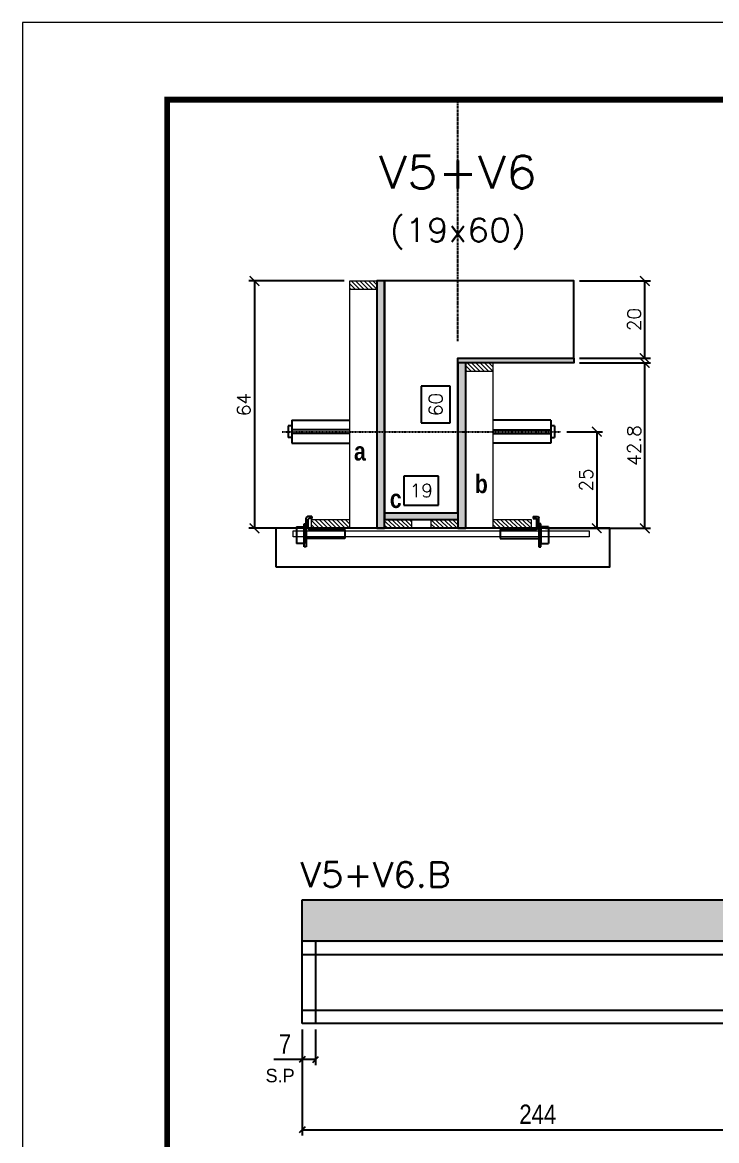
# Model space of a CAD drawing. Extents: x 137137 to 143418, y 10464 to 34486.
# Drawn here: x 140321 to 140680, y 32758 to 33337 of the extents above; entities that cross this region are included whole.
import ezdxf
from ezdxf.enums import TextEntityAlignment as Align

# ---------------------------------------------------------------- set-up
doc = ezdxf.new("R2010")
doc.units = 0
doc.linetypes.add('DASHED', pattern=[0.75, 0.5, -0.25])
doc.linetypes.add('HIDDEN', pattern=[0.375, 0.25, -0.125])
for name, color, linetype in [('barrote', 251, 'Continuous'), ('COTA', 241, 'Continuous'), ('Cota Seção (2x)', 4, 'Continuous'), ('detalhes', 4, 'Continuous'), ('Painéis', 200, 'Continuous'), ('presilha', 1, 'Continuous'), ('SARR_2.2x7', 40, 'Continuous'), ('TENSOR', 3, 'Continuous'), ('texto', 7, 'Continuous'), ('Texto de Titulo', 7, 'Continuous'), ('Texto Qtd Sarr', 242, 'Continuous')]:
    doc.layers.add(name, color=color, linetype=linetype)
for name, color, linetype, lineweight in [('CONCRETO', 251, 'Continuous', 25), ('Folhas', 255, 'Continuous', 9), ('Hachura', 251, 'Continuous', 9), ('Madeira', 126, 'Continuous', 18), ('SARRAFO DE PRESSAO', 251, 'DASHED', 9), ('SCO-___-LAJ', 2, 'Continuous', 0), ('Texto Seção', 7, 'Continuous', 15)]:
    doc.layers.add(name, color=color, linetype=linetype, lineweight=lineweight)
doc.styles.add('COTA TECNICA', font='techl___.ttf', dxfattribs={"height": 10})
doc.styles.add('REGUA-120', font='ROMANS.shx', dxfattribs={"height": 15})
doc.styles.add('Romans', font='romans.shx')
doc.styles.add('ROMAS860', font='ROMAS860.SHX')
doc.styles.add('TECNICA', font='techb___.ttf', dxfattribs={"height": 10})
doc.dimstyles.new('Cota Seção (2x)', dxfattribs={"dimtxt": 7, "dimasz": 5, "dimexe": 3, "dimexo": 3, "dimgap": 2, "dimtad": 3, "dimdec": 1, "dimlfac": 0.5, "dimzin": 12, "dimdsep": 46, "dimtxsty": 'Romans', "dimblk": 'ARCHTICK', "dimcen": 0, "dimclrd": 4, "dimclre": 4, "dimclrt": 1, "dimadec": 1, "dimazin": 3, "dimtfac": 1, "dimtdec": 1, "dimtmove": 0, "dimatfit": 3, "dimldrblk": 'OBLIQUE', "dimfxl": 1, "dimtolj": 1, "dimtzin": 12, "dimarcsym": 0})
doc.dimstyles.new('Cota Seção interna', dxfattribs={"dimtxt": 7, "dimasz": 6, "dimexe": 0.18, "dimexo": 2, "dimgap": -4, "dimtad": 3, "dimdec": 1, "dimlfac": 0.5, "dimzin": 12, "dimdsep": 46, "dimtxsty": 'Romans', "dimblk": 'ARCHTICK', "dimcen": 0.09, "dimse1": 1, "dimse2": 1, "dimsd1": 1, "dimsd2": 1, "dimclrd": 180, "dimclre": 5, "dimclrt": 1, "dimadec": 0, "dimazin": 3, "dimtfac": 1, "dimtdec": 1, "dimtofl": 0, "dimtmove": 0, "dimatfit": 3, "dimldrblk": 'ARCHTICK', "dimfxl": 1, "dimtolj": 1, "dimtzin": 0, "dimarcsym": 0})
doc.dimstyles.new('PAINEL', dxfattribs={"dimtxt": 10, "dimasz": 3, "dimexe": 3, "dimexo": 3, "dimgap": 3, "dimtad": 1, "dimdec": 1, "dimzin": 12, "dimdsep": 46, "dimtxsty": 'COTA TECNICA', "dimblk1": 'OBLIQUE', "dimblk2": 'OBLIQUE', "dimsah": 1, "dimcen": 0.9, "dimclrd": 4, "dimclre": 4, "dimclrt": 240, "dimadec": 1, "dimazin": 3, "dimtfac": 1, "dimtdec": 1, "dimtmove": 0, "dimatfit": 3, "dimfxl": 1, "dimtolj": 1, "dimtzin": 12, "dimarcsym": 0})

# ---------------------------------------------------------------- blocks, each defined once
blk = doc.blocks.new('_Oblique')
at = {"color": 0, "linetype": 'ByBlock', "lineweight": -2}
blk.add_line((-0.5, -0.5), (0.5, 0.5), dxfattribs=at)
blk = doc.blocks.new('*D716')
at = {"layer": 'COTA', "color": 4, "linetype": 'ByBlock', "lineweight": -2, "transparency": 16777216}
for p, q in [((140465.65, 32816.05), (140465.65, 32761.05)), ((140709.65, 32816.05), (140709.65, 32761.05)), ((140465.65, 32764.05), (140709.65, 32764.05))]:
    blk.add_line(p, q, dxfattribs=at)
at = {"layer": 'Defpoints', "color": 0, "linetype": 'ByBlock', "transparency": 16777216}
for p in [(140465.65, 32819.05), (140709.65, 32819.05), (140709.65, 32764.05)]:
    blk.add_point(p, dxfattribs=at)
at = {"layer": 'COTA', "color": 4, "linetype": 'ByBlock', "lineweight": -2, "transparency": 16777216, "xscale": 3, "yscale": 3, "zscale": 3, "rotation": 180}
blk.add_blockref('_Oblique', (140465.65, 32764.05), dxfattribs=at)
at = {"layer": 'COTA', "color": 4, "linetype": 'ByBlock', "lineweight": -2, "transparency": 16777216, "xscale": 3, "yscale": 3, "zscale": 3}
blk.add_blockref('_Oblique', (140709.65, 32764.05), dxfattribs=at)
at = {"layer": 'COTA', "color": 240, "linetype": 'ByBlock', "transparency": 16777216, "insert": (140587.65, 32772.12), "char_height": 10, "attachment_point": 5, "style": 'COTA TECNICA'}
blk.add_mtext('\\A1;244', dxfattribs=at)
blk = doc.blocks.new('titulo1')
at = {"layer": 'Defpoints', "color": 252, "linetype": 'HIDDEN', "ltscale": 2}
blk.add_line((0, 0), (0, 125), dxfattribs=at)
at = {"layer": 'Defpoints', "style": 'Romans', "oblique": 15}
blk.add_attdef('FOLHA', text='', height=10, dxfattribs=at).set_placement((0, 15.58), align=Align.MIDDLE_CENTER)
at = {"layer": 'Texto Qtd Sarr', "color": 3, "style": 'Romans', "oblique": 15}
for tag, height, p in [('TITULO', 17, (0, 71.45)), ('SEÇÃO', 12, (0, 41.55))]:
    blk.add_attdef(tag, text='', height=height, dxfattribs=at).set_placement(p, align=Align.MIDDLE_CENTER)
blk = doc.blocks.new('_ArchTick')
at = {"color": 0, "linetype": 'ByBlock', "const_width": 0.15}
blk.add_lwpolyline([(-0.5, -0.5), (0.5, 0.5)], dxfattribs=at)
blk = doc.blocks.new('*D181')
at = {"layer": 'COTA', "color": 4, "lineweight": -2, "transparency": 16777216}
for p, q in [((140609.33, 33161), (140646.05, 33161)), ((140643.05, 33075.4), (140643.05, 33161)), ((140591.73, 33075.4), (140646.05, 33075.4))]:
    blk.add_line(p, q, dxfattribs=at)
at = {"layer": 'Defpoints', "color": 0, "transparency": 16777216}
for p in [(140606.33, 33161), (140643.05, 33161), (140588.73, 33075.4)]:
    blk.add_point(p, dxfattribs=at)
at = {"layer": 'COTA', "color": 4, "lineweight": -2, "transparency": 16777216, "xscale": 5, "yscale": 5, "zscale": 5}
for p, rotation in [((140643.05, 33161), 90), ((140643.05, 33075.4), 270)]:
    blk.add_blockref('_ArchTick', p, dxfattribs=dict(at, rotation=rotation))
at = {"layer": 'COTA', "color": 1, "transparency": 16777216, "insert": (140637.55, 33118.2), "char_height": 7, "attachment_point": 5, "rotation": 90, "style": 'Romans'}
blk.add_mtext('\\A1;42.8', dxfattribs=at)
blk = doc.blocks.new('*D182')
at = {"layer": 'COTA', "color": 4, "lineweight": -2, "transparency": 16777216}
for p, q in [((140609.33, 33203.4), (140646.05, 33203.4)), ((140643.05, 33163.4), (140643.05, 33203.4)), ((140609.33, 33163.4), (140646.05, 33163.4))]:
    blk.add_line(p, q, dxfattribs=at)
at = {"layer": 'Defpoints', "color": 0, "transparency": 16777216}
for p in [(140606.33, 33203.4), (140643.05, 33203.4), (140606.33, 33163.4)]:
    blk.add_point(p, dxfattribs=at)
at = {"layer": 'COTA', "color": 4, "lineweight": -2, "transparency": 16777216, "xscale": 5, "yscale": 5, "zscale": 5}
for p, rotation in [((140643.05, 33203.4), 90), ((140643.05, 33163.4), 270)]:
    blk.add_blockref('_ArchTick', p, dxfattribs=dict(at, rotation=rotation))
at = {"layer": 'COTA', "color": 1, "transparency": 16777216, "insert": (140637.55, 33183.4), "char_height": 7, "attachment_point": 5, "rotation": 90, "style": 'Romans'}
blk.add_mtext('\\A1;20', dxfattribs=at)
blk = doc.blocks.new('*D183')
at = {"layer": 'Cota Seção (2x)', "color": 180, "lineweight": -2, "transparency": 16777216}
for p, q in [((140542.33, 33148.9), (140527.33, 33148.9)), ((140527.33, 33148.9), (140527.33, 33129.9)), ((140542.33, 33129.9), (140542.33, 33148.9)), ((140527.33, 33129.9), (140542.33, 33129.9))]:
    blk.add_line(p, q, dxfattribs=at)
at = {"layer": 'Defpoints', "color": 0, "transparency": 16777216}
for p in [(140546.33, 33203.4), (140546.33, 33203.4), (140546.33, 33083.4)]:
    blk.add_point(p, dxfattribs=at)
at = {"layer": 'Cota Seção (2x)', "color": 1, "transparency": 16777216, "insert": (140534.83, 33139.4), "char_height": 7, "attachment_point": 5, "rotation": 90, "style": 'Romans'}
blk.add_mtext('\\A1;60', dxfattribs=at)
blk = doc.blocks.new('PRESILHA METÁLICA 1')
at = {"layer": 'presilha'}
for p, q in [((7.5, 10.64), (7.5, 19.86)), ((12, 21), (8.64, 21)), ((9, 11.57), (9, 18.93)), ((12, 19.5), (9.57, 19.5)), ((12, 21), (12, 19.5)), ((0, 13), (6, 13)), ((0, 13), (0, 0)), ((6, 15.5), (7.5, 15.5)), ((6, -2.5), (6, 15.5)), ((6, 13), (6, 0)), ((7.5, 15.5), (7.5, -2.5)), ((37.5, 11), (9.57, 11)), ((37.5, 11), (37.5, 4.1)), ((6, 0), (0, 0)), ((37.5, 4.1), (7.5, 4.1)), ((7.5, -2.5), (6, -2.5))]:
    blk.add_line(p, q, dxfattribs=at)
for centre, radius, start, end in [((8.64, 19.86), 1.14, 90, 180), ((9.57, 18.93), 0.57, 90, 180), ((9.57, 11.57), 0.57, 180, 270)]:
    blk.add_arc(centre, radius, start, end, dxfattribs=at)
blk = doc.blocks.new('*D184')
at = {"layer": 'Cota Seção (2x)', "color": 180, "lineweight": -2, "transparency": 16777216}
for p, q in [((140536.33, 33102.4), (140518.33, 33102.4)), ((140518.33, 33102.4), (140518.33, 33087.4)), ((140536.33, 33087.4), (140536.33, 33102.4)), ((140518.33, 33087.4), (140536.33, 33087.4))]:
    blk.add_line(p, q, dxfattribs=at)
at = {"layer": 'Defpoints', "color": 0, "transparency": 16777216}
for p in [(140546.33, 33083.4), (140508.33, 33075.4), (140546.33, 33075.4)]:
    blk.add_point(p, dxfattribs=at)
at = {"layer": 'Cota Seção (2x)', "color": 1, "transparency": 16777216, "insert": (140527.33, 33094.9), "char_height": 7, "attachment_point": 5, "style": 'Romans'}
blk.add_mtext('\\A1;19', dxfattribs=at)
blk = doc.blocks.new('*D706')
at = {"layer": 'COTA', "color": 4, "lineweight": -2, "transparency": 16777216}
for p, q in [((140487.33, 33203.4), (140437.97, 33203.4)), ((140440.97, 33203.4), (140440.97, 33075.4)), ((140487.33, 33075.4), (140437.97, 33075.4))]:
    blk.add_line(p, q, dxfattribs=at)
at = {"layer": 'Defpoints', "color": 0, "transparency": 16777216}
for p in [(140490.33, 33203.4), (140440.97, 33075.4), (140490.33, 33075.4)]:
    blk.add_point(p, dxfattribs=at)
at = {"layer": 'COTA', "color": 4, "lineweight": -2, "transparency": 16777216, "xscale": 5, "yscale": 5, "zscale": 5}
for p, rotation in [((140440.97, 33203.4), 90), ((140440.97, 33075.4), 270)]:
    blk.add_blockref('_ArchTick', p, dxfattribs=dict(at, rotation=rotation))
at = {"layer": 'COTA', "color": 1, "transparency": 16777216, "insert": (140435.47, 33139.4), "char_height": 7, "attachment_point": 5, "rotation": 90, "style": 'Romans'}
blk.add_mtext('\\A1;64', dxfattribs=at)
blk = doc.blocks.new('*D707')
at = {"layer": 'COTA', "color": 4, "lineweight": -2, "transparency": 16777216}
for p, q in [((140602.63, 33125.37), (140621.19, 33125.37)), ((140618.19, 33125.37), (140618.19, 33075.4)), ((140602.63, 33075.4), (140621.19, 33075.4))]:
    blk.add_line(p, q, dxfattribs=at)
at = {"layer": 'Defpoints', "color": 0, "transparency": 16777216}
for p in [(140599.63, 33125.37), (140599.63, 33075.4), (140618.19, 33075.4)]:
    blk.add_point(p, dxfattribs=at)
at = {"layer": 'COTA', "color": 4, "lineweight": -2, "transparency": 16777216, "xscale": 5, "yscale": 5, "zscale": 5}
for p, rotation in [((140618.19, 33125.37), 90), ((140618.19, 33075.4), 270)]:
    blk.add_blockref('_ArchTick', p, dxfattribs=dict(at, rotation=rotation))
at = {"layer": 'COTA', "color": 1, "transparency": 16777216, "insert": (140612.69, 33100.38), "char_height": 7, "attachment_point": 5, "rotation": 90, "style": 'Romans'}
blk.add_mtext('\\A1;25', dxfattribs=at)
blk = doc.blocks.new('9999999999')
at = {"layer": 'Folhas'}
blk.add_lwpolyline([(98138.98, 34190.21), (99623.98, 34190.21), (99623.98, 35240.21), (98138.98, 35240.21)], close=True, dxfattribs=at)
at = {"layer": 'Folhas', "color": 30, "const_width": 3}
blk.add_lwpolyline([(98213.98, 34230.21), (99583.98, 34230.21), (99583.98, 35200.21), (98213.98, 35200.21)], close=True, dxfattribs=at)
blk = doc.blocks.new('*D57')
at = {"layer": 'COTA', "color": 4, "linetype": 'ByBlock', "lineweight": -2, "transparency": 16777216}
for p, q in [((140472.65, 32816.05), (140472.65, 32797.47)), ((140465.65, 32800.47), (140450.92, 32800.47)), ((140465.65, 32802.05), (140465.65, 32797.47)), ((140472.65, 32800.47), (140465.65, 32800.47))]:
    blk.add_line(p, q, dxfattribs=at)
at = {"layer": 'Defpoints', "color": 0, "linetype": 'ByBlock', "transparency": 16777216}
for p in [(140472.65, 32819.05), (140465.65, 32805.05), (140465.65, 32800.47)]:
    blk.add_point(p, dxfattribs=at)
at = {"layer": 'COTA', "color": 4, "linetype": 'ByBlock', "lineweight": -2, "transparency": 16777216, "xscale": 3, "yscale": 3, "zscale": 3, "rotation": 180}
blk.add_blockref('_Oblique', (140465.65, 32800.47), dxfattribs=at)
at = {"layer": 'COTA', "color": 4, "linetype": 'ByBlock', "lineweight": -2, "transparency": 16777216, "xscale": 3, "yscale": 3, "zscale": 3}
blk.add_blockref('_Oblique', (140472.65, 32800.47), dxfattribs=at)
at = {"layer": 'COTA', "color": 240, "linetype": 'ByBlock', "transparency": 16777216, "insert": (140456.79, 32808.54), "char_height": 10, "attachment_point": 5, "style": 'COTA TECNICA'}
blk.add_mtext('\\A1;7', dxfattribs=at)

msp = doc.modelspace()

# ---------------------------------------------------------------- hatches: boundary and pattern name
at = {"layer": 'COTA', "linetype": 'ByBlock'}
h = msp.add_hatch(dxfattribs=at)
h.set_pattern_fill('AR-CONC', color=256, scale=0.03)
h.set_pattern_definition([(50, (9879.5984, 655.3648), (5.46554007, -0.47817257), [0.5715, -6.2865]), (355, (9879.5984, 655.365), (-1.05730264, 5.73170536), [0.4572, -5.02921753]), (100.4514447, (9880.054, 655.325), (4.40823741, 5.25353256), [0.48570026, -5.34270734]), (46.1842, (9879.5984, 656.889), (8.13237123, -1.26126984), [0.85725, -9.42975]), (96.6355576, (9880.276, 656.784), (7.122124, 7.42278374), [0.7285507, -8.01406824]), (351.184151, (9879.598, 656.889), (7.122124, 7.42278374), [0.685799, -7.54379196]), (21, (9880.3604, 656.5078), (4.54843174, -3.06795595), [0.5715, -6.2865]), (326, (9880.3604, 656.508), (1.85406085, 5.52563898), [0.4572, -5.0292]), (71.451445, (9880.7394, 656.252), (6.40249258, 2.45768307), [0.48570026, -5.34269813]), (37.5, (9879.5984, 655.3648), (0.092658098, 2.536651166), [0, -4.96824, 0, -5.1054, 0, -5.04825]), (7.5, (9879.5984, 655.3648), (2.004589875, 3.005417245), [0, -2.91084, 0, -4.85394, 0, -1.92405]), (327.5, (9877.899, 655.3648), (4.067717855, -0.17186232), [0, -1.905, 0, -5.9436, 0, -7.8867]), (317.5, (9877.137, 655.3648), (4.44387544, 0.76279473), [0, -2.4765, 0, -3.94716, 0, -5.6007])])
h.paths.add_polyline_path([(141685.65, 32861.05), (141685.65, 32883.05), (140465.65, 32883.05), (140465.65, 32861.05)])
at = {"layer": 'Hachura'}
h = msp.add_hatch(dxfattribs=at)
h.set_pattern_fill('ANSI31', color=256, scale=0.5, angle=270, style=0)
h.set_pattern_definition([(315, (163396.151, 24895.755), (1.12253202, 1.12253202), [])])
h.paths.add_polyline_path([(140490.33, 33199), (140490.33, 33203.4), (140504.33, 33203.4), (140504.33, 33199)])
h = msp.add_hatch(color=256, dxfattribs=at)
h.dxf.hatch_style = 1
h.paths.add_polyline_path([(140508.33, 33203.4), (140504.33, 33203.4), (140504.33, 33075.4), (140508.33, 33075.4)])
h = msp.add_hatch(color=256, dxfattribs=at)
h.dxf.hatch_style = 1
h.paths.add_polyline_path([(140546.33, 33161), (140546.33, 33163.4), (140606.33, 33163.4), (140606.33, 33161)])
h = msp.add_hatch(color=256, dxfattribs=at)
h.dxf.hatch_style = 1
h.paths.add_polyline_path([(140550.33, 33161), (140546.33, 33161), (140546.33, 33075.4), (140550.33, 33075.4)])
h = msp.add_hatch(dxfattribs=at)
h.set_pattern_fill('ANSI31', color=256, scale=0.5, angle=270, style=0)
h.set_pattern_definition([(315, (163456.151, 24853.355), (1.12253202, 1.12253202), [])])
h.paths.add_polyline_path([(140550.33, 33156.6), (140550.33, 33161), (140564.33, 33161), (140564.33, 33156.6)])
h = msp.add_hatch(color=256, dxfattribs=at)
h.dxf.hatch_style = 1
h.paths.add_polyline_path([(140508.33, 33079.8), (140508.33, 33083.4), (140546.33, 33083.4), (140546.33, 33079.8)])
h = msp.add_hatch(dxfattribs=at)
h.set_pattern_fill('ANSI31', color=256, scale=0.5, angle=270, style=0)
h.set_pattern_definition([(315, (163362.151, 24845.755), (1.12253202, 1.12253202), [])])
h.paths.add_polyline_path([(140490.33, 33075.4), (140490.33, 33079.8), (140470.33, 33079.8), (140470.33, 33075.4)])
h = msp.add_hatch(dxfattribs=at)
h.set_pattern_fill('ANSI31', color=256, scale=0.5, angle=270, style=0)
h.set_pattern_definition([(315, (163464.953, 24845.755), (1.12253202, 1.12253202), [])])
h.paths.add_polyline_path([(140508.33, 33075.4), (140508.33, 33079.8), (140522.33, 33079.8), (140522.33, 33075.4)])
h = msp.add_hatch(dxfattribs=at)
h.set_pattern_fill('ANSI31', color=256, scale=0.5, angle=270, style=0)
h.set_pattern_definition([(315, (163464.951, 24845.755), (1.12253202, 1.12253202), [])])
h.paths.add_polyline_path([(140546.33, 33075.4), (140546.33, 33079.8), (140532.33, 33079.8), (140532.33, 33075.4)])
h = msp.add_hatch(dxfattribs=at)
h.set_pattern_fill('ANSI31', color=256, scale=0.5, angle=270, style=0)
h.set_pattern_definition([(315, (163456.151, 24845.755), (1.12253202, 1.12253202), [])])
h.paths.add_polyline_path([(140584.33, 33075.4), (140584.33, 33079.8), (140564.33, 33079.8), (140564.33, 33075.4)])

# ---------------------------------------------------------------- linework, layer by layer
at = {"ltscale": 3}
for p, q in [((140458.33, 33128.37), (140458.33, 33122.37)), ((140460.33, 33128.37), (140458.33, 33128.37)), ((140460.33, 33131.37), (140460.33, 33119.37)), ((140460.33, 33131.37), (140490.33, 33131.37)), ((140594.33, 33131.37), (140564.33, 33131.37)), ((140594.33, 33131.37), (140594.33, 33119.37)), ((140596.33, 33128.37), (140594.33, 33128.37)), ((140596.33, 33128.37), (140596.33, 33122.37)), ((140460.33, 33122.37), (140458.33, 33122.37)), ((140490.33, 33126.37), (140460.33, 33126.37)), ((140490.33, 33124.37), (140460.33, 33124.37)), ((140564.33, 33126.37), (140594.33, 33126.37)), ((140564.33, 33124.37), (140594.33, 33124.37)), ((140594.33, 33122.37), (140596.33, 33122.37)), ((140460.33, 33119.37), (140490.33, 33119.37)), ((140594.33, 33119.37), (140564.33, 33119.37))]:
    msp.add_line(p, q, dxfattribs=at)
at = {"layer": 'barrote'}
msp.add_lwpolyline([(140451.97, 33055.4), (140624.93, 33055.4), (140624.93, 33075.4), (140451.97, 33075.4)], close=True, dxfattribs=at)
at = {"layer": 'CONCRETO'}
msp.add_lwpolyline([(140546.33, 33163.4), (140606.33, 33163.4), (140606.33, 33203.4), (140546.33, 33203.4), (140546.33, 33203.4), (140508.33, 33203.4), (140508.33, 33079.8), (140508.33, 33079.8), (140508.33, 33083.4), (140546.33, 33083.4)], close=True, dxfattribs=at)
at = {"layer": 'COTA', "linetype": 'ByBlock'}
for p, q in [((140465.65, 32883.05), (141685.65, 32883.05)), ((140465.65, 32861.85), (140465.65, 32883.05))]:
    msp.add_line(p, q, dxfattribs=at)
at = {"layer": 'Madeira'}
for points in [[(140490.33, 33199), (140490.33, 33203.4), (140504.33, 33203.4), (140504.33, 33199)], [(140490.33, 33203.4), (140504.33, 33203.4), (140504.33, 33075.4), (140490.33, 33075.4)], [(140550.33, 33156.6), (140550.33, 33161), (140564.33, 33161), (140564.33, 33156.6)], [(140550.33, 33161), (140564.33, 33161), (140564.33, 33075.4), (140550.33, 33075.4)], [(140490.33, 33075.4), (140490.33, 33079.8), (140470.33, 33079.8), (140470.33, 33075.4)], [(140508.33, 33075.4), (140508.33, 33079.8), (140522.33, 33079.8), (140522.33, 33075.4)], [(140546.33, 33075.4), (140546.33, 33079.8), (140532.33, 33079.8), (140532.33, 33075.4)], [(140584.33, 33075.4), (140584.33, 33079.8), (140564.33, 33079.8), (140564.33, 33075.4)]]:
    msp.add_lwpolyline(points, close=True, dxfattribs=at)
at = {"layer": 'Painéis', "linetype": 'ByBlock'}
for p, q in [((140465.65, 32819.05), (140465.65, 32861.85)), ((140465.65, 32861.85), (141685.65, 32861.85)), ((140953.65, 32819.05), (140465.65, 32819.05))]:
    msp.add_line(p, q, dxfattribs=at)
at = {"layer": 'Painéis'}
for points in [[(140508.33, 33203.4), (140504.33, 33203.4), (140504.33, 33075.4), (140508.33, 33075.4)], [(140546.33, 33161), (140546.33, 33163.4), (140606.33, 33163.4), (140606.33, 33161)], [(140550.33, 33161), (140546.33, 33161), (140546.33, 33075.4), (140550.33, 33075.4)], [(140508.33, 33079.8), (140508.33, 33083.4), (140546.33, 33083.4), (140546.33, 33079.8)]]:
    msp.add_lwpolyline(points, close=True, dxfattribs=at)
at = {"layer": 'SARR_2.2x7', "linetype": 'Continuous'}
msp.add_line((140472.65, 32861.85), (140472.65, 32819.05), dxfattribs=at)
for points in [[(140465.65, 32854.85), (140709.65, 32854.85)], [(140465.65, 32826.05), (140709.65, 32826.05)]]:
    msp.add_lwpolyline(points, dxfattribs=at)
at = {"layer": 'SCO-___-LAJ', "color": 1}
msp.add_lwpolyline([(140460.97, 33074.07), (140614.27, 33074.07), (140614.27, 33070.87), (140460.97, 33070.87)], close=True, dxfattribs=at)
at = {"layer": 'TENSOR', "linetype": 'HIDDEN', "ltscale": 0.5}
msp.add_line((140455.33, 33125.37), (140599.63, 33125.37), dxfattribs=at)

# ---------------------------------------------------------------- block references
at = {"layer": 'presilha', "yscale": 0.6666666666666666, "zscale": 0.6666666666666666}
for p, xscale in [((140462.75, 33067.43), 0.6666666666666666), ((140593.2, 33067.43), -0.6666666666666666)]:
    msp.add_blockref('PRESILHA METÁLICA 1', p, dxfattribs=dict(at, xscale=xscale))
at = {"layer": 'SARRAFO DE PRESSAO', "color": 6, "linetype": 'ByBlock'}
msp.add_blockref('9999999999', (42181.81, -1903), dxfattribs=at)
at = {"layer": 'Texto Seção'}
ref = msp.add_blockref('titulo1', (140546.33, 33172.2), dxfattribs=at)
ref.add_attrib('TITULO', 'V5+V6', dxfattribs={"layer": 'Texto de Titulo', "color": 7, "height": 17, "style": 'Romans', "width": 1.1}).set_placement((140546.33, 33259.7), align=Align.MIDDLE_CENTER)
ref.add_attrib('SEÇÃO', '(19x60)', dxfattribs={"layer": 'Texto de Titulo', "color": 7, "height": 12, "style": 'Romans', "width": 1.1}).set_placement((140546.33, 33229.7), align=Align.MIDDLE_CENTER)

# ---------------------------------------------------------------- texts
at = {"layer": 'detalhes', "style": 'TECNICA'}
for s, p in [('a', (140492.5, 33110.43)), ('b', (140555.05, 33093.59)), ('c', (140511.05, 33085.89))]:
    msp.add_text(s, height=9.6, dxfattribs=at).set_placement(p)
at = {"layer": 'texto', "color": 4, "insert": (140454.26, 32792.1), "char_height": 7, "attachment_point": 5, "style": 'ROMAS860'}
msp.add_mtext('S.P', dxfattribs=at)
at = {"layer": 'Texto Seção', "style": 'REGUA-120', "width": 1.05}
msp.add_text('V5+V6.B', height=13, dxfattribs=at).set_placement((140464.79, 32889.67))

# ---------------------------------------------------------------- dimensions: what is measured, and where the dimension line sits
at = {"layer": 'COTA'}
for base, p1, p2, picture, middle in [((140440.97, 33075.4), (140490.33, 33203.4), (140490.33, 33075.4), '*D706', (140435.47, 33139.4)), ((140643.05, 33203.4), (140606.33, 33163.4), (140606.33, 33203.4), '*D182', (140637.55, 33183.4)), ((140643.05, 33161), (140588.73, 33075.4), (140606.33, 33161), '*D181', (140637.55, 33118.2)), ((140618.19, 33075.4), (140599.63, 33125.37), (140599.63, 33075.4), '*D707', (140612.69, 33100.38))]:
    dim = msp.add_linear_dim(base=base, p1=p1, p2=p2, angle=90, dimstyle='Cota Seção (2x)', dxfattribs=at)
    dim.commit()
    dim.dimension.update_dxf_attribs({"geometry": picture, "text_midpoint": middle})
at = {"layer": 'COTA', "linetype": 'ByBlock'}
dim = msp.add_linear_dim(base=(140465.65, 32800.47), p1=(140472.65, 32819.05), p2=(140465.65, 32805.05), dimstyle='PAINEL', dxfattribs=at)
dim.commit()
dim.dimension.update_dxf_attribs({"geometry": '*D57', "text_midpoint": (140456.79, 32808.54)})
dim = msp.add_aligned_dim(p1=(140465.65, 32819.05), p2=(140709.65, 32819.05), distance=-55, dimstyle='PAINEL', dxfattribs=at)
dim.commit()
dim.dimension.update_dxf_attribs({"geometry": '*D716', "text_midpoint": (140587.65, 32772.12)})
at = {"layer": 'Cota Seção (2x)'}
dim = msp.add_linear_dim(base=(140546.33, 33203.4), p1=(140546.33, 33083.4), p2=(140546.33, 33203.4), angle=90, dimstyle='Cota Seção interna', dxfattribs=at)
dim.commit()
dim.dimension.update_dxf_attribs({"geometry": '*D183', "text_midpoint": (140546.33, 33139.4), "dimtype": 160})
dim = msp.add_linear_dim(base=(140546.33, 33083.4), p1=(140508.33, 33075.4), p2=(140546.33, 33075.4), dimstyle='Cota Seção interna', dxfattribs=at)
dim.commit()
dim.dimension.update_dxf_attribs({"geometry": '*D184', "text_midpoint": (140527.33, 33083.4), "dimtype": 160})

doc.saveas('drawing.dxf')
